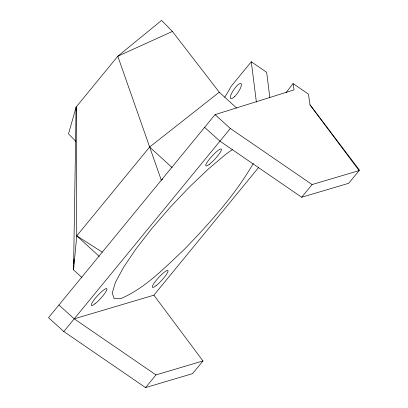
<?xml version="1.0" encoding="UTF-8"?>
<svg xmlns="http://www.w3.org/2000/svg" width="408" height="408" viewBox="0 0 408 408"><rect width="100%" height="100%" fill="white"/><g stroke="black" fill="none" stroke-linecap="round" stroke-linejoin="round"><path stroke-width="0.61" d="M236.635 108.089L219.259 92.213L172.4 31.442L161.578 20.4L117.795 56.227L76.158 106.993L73.542 269.877L81.998 277.598M73.629 267.974L73.542 269.877L76.765 235.865L76.158 106.993L68.508 133.875L75.868 141.382M73.838 263.537L74.042 259.095M253.307 163.404C234.906 195.335 209.819 222.865 184.396 249.334C164.898 267.526 145.809 287.706 120.982 298.559L114.128 298.518L112.231 293.01L115.423 282.397L123.491 267.408L135.874 249.069L151.74 228.618L169.998 207.463L189.414 187.032L208.651 168.728L226.415 153.791L232.351 149.634M286.044 92.626L293.072 83.574L308.443 94.121L309.998 104.841L359.101 170.6L312.095 184.554L301.685 197.243L219.943 141.163L204.643 127.332M99.312 256.459L76.765 235.865L149.624 147.033L219.259 92.213M269.851 97.568L266.659 72.308L251.287 61.761L230.964 86.547L229.551 89.204A85.624 23.664 -55.6 0 1 224.681 97.252M293.072 83.574L294.066 89.882L215.057 114.633L48.516 317.689L63.811 331.525L145.559 387.6L192.571 373.646L202.98 360.952L153.877 295.188L74.225 318.832L58.931 304.995M63.811 331.525L230.347 128.479L312.095 184.554M153.877 295.188L258.417 167.724M145.559 387.6L155.973 374.906L202.98 360.952M162.766 179.025L161.298 180.183L117.795 56.227L172.4 31.442M301.685 197.243L348.697 183.289L359.484 170.136L309.998 104.841M76.765 235.865L102.27 252.149M74.225 318.832L155.973 374.906M215.057 114.633L230.347 128.479M149.624 147.033L172.171 167.627M251.287 61.761L256.392 102.178M76.158 106.993L76.48 110.782M234.865 96.334A9.134 2.525 -55.6 0 0 241.108 83.64A9.134 2.525 -55.6 0 0 231.617 93.35A9.134 2.525 -55.6 0 0 234.865 96.334M156.035 285.697A11.419 2.076 -47.5 0 0 168.055 271.045A11.419 2.076 -47.5 0 0 156.494 280.015A11.419 2.076 -47.5 0 0 156.035 285.697M94.957 303.822A11.419 2.076 -47.5 0 0 106.978 289.17A11.419 2.076 -47.5 0 0 95.416 298.146A11.419 2.076 -47.5 0 0 94.957 303.822M209.457 164.225A11.419 2.076 -47.5 0 0 221.473 149.568A11.419 2.076 -47.5 0 0 209.911 158.544A11.419 2.076 -47.5 0 0 209.457 164.225"/></g></svg>
